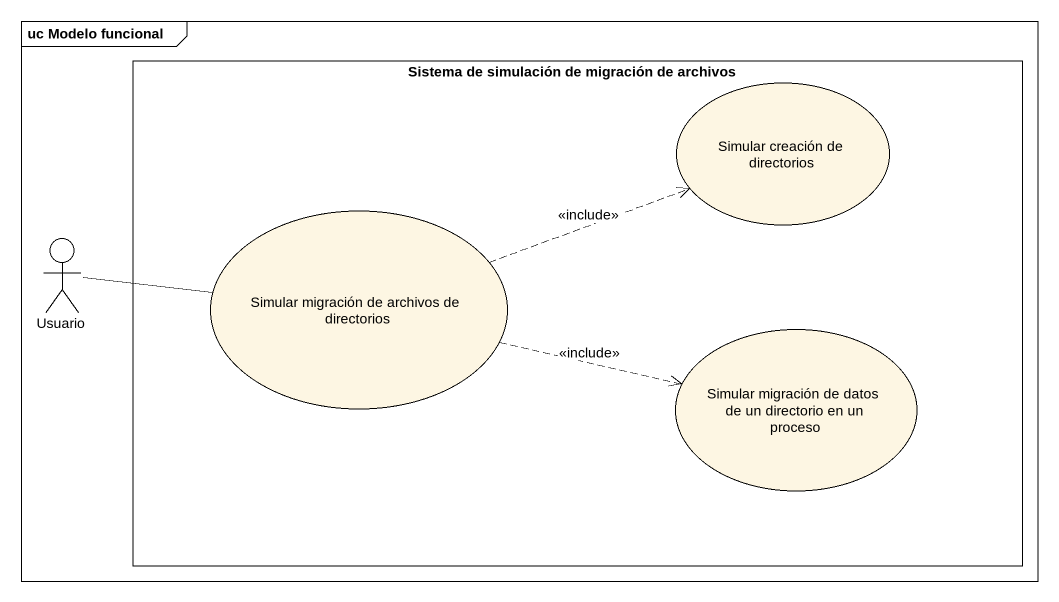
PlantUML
@startuml
mainframe uc Modelo funcional
rectangle "Sistema de simulación de migración de archivos" as Sistema_de_simulación_de {
  usecase "Simular creación de directorios" as Simular_creación_de
  usecase "Simular migración de archivos de directorios" as Simular_migración_de
  usecase "Simular migración de datos de un directorio en un proceso" as Simular_migración_de_datos
}
actor Usuario
Simular_migración_de .right.> Simular_creación_de : <<include>>
Simular_migración_de .right.> Simular_migración_de_datos : <<include>>
Usuario -right- Simular_migración_de
@enduml
